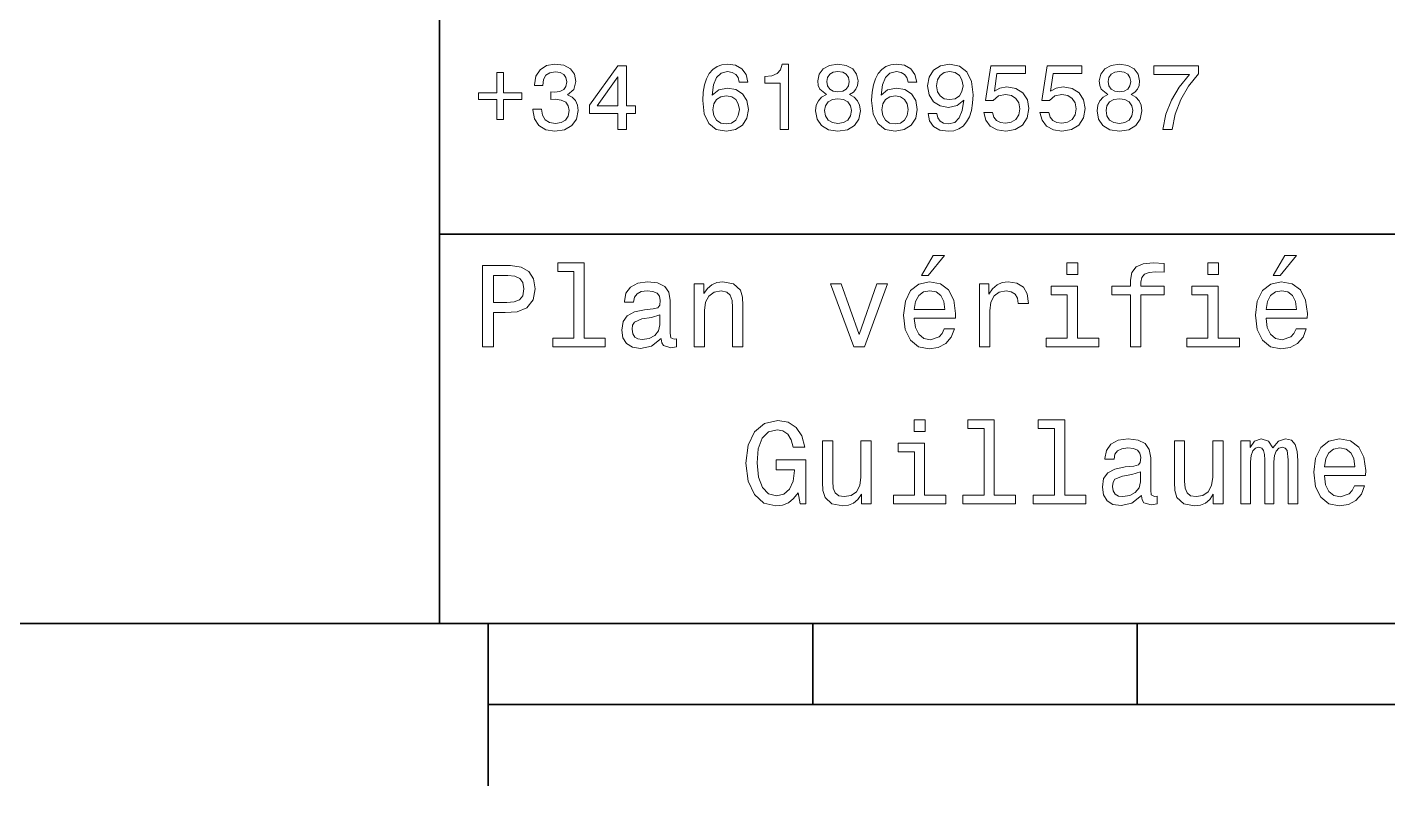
# Model space of a CAD drawing. Extents: x 0 to 297, y 0 to 210.
# Drawn here: x 84.29 to 126.22, y 5 to 28.38 of the extents above; entities that cross this region are included whole.
import ezdxf

# ---------------------------------------------------------------- set-up
doc = ezdxf.new("R2010")
doc.units = 0

msp = doc.modelspace()

# ---------------------------------------------------------------- linework, layer by layer
at = {"color": 7, "lineweight": 35}
for p, q in [((97, 10), (97, 70)), ((97, 22), (162, 22)), ((10, 10), (287, 10)), ((97, 10), (287, 10)), ((98.5, 7.5), (198.5, 7.5))]:
    msp.add_line(p, q, dxfattribs=at)
at = {"color": 7, "lineweight": 35, "ltscale": 0.125}
msp.add_line((98.5, 10), (98.5, 5), dxfattribs=at)
at = {"color": 7, "lineweight": 35, "ltscale": 0.0625}
for p, q in [((108.5, 10), (108.5, 7.5)), ((118.5, 10), (118.5, 7.5))]:
    msp.add_line(p, q, dxfattribs=at)
at = {"color": 7, "lineweight": 13}
for points in [[(98.766571, 26.976946), (98.766571, 26.351585), (98.195969, 26.351585), (98.195969, 26.152739), (98.766571, 26.152739), (98.766571, 25.527378), (98.9683, 25.527378), (98.9683, 26.152739), (99.536026, 26.152739), (99.536026, 26.351585), (98.9683, 26.351585), (98.9683, 26.976946)], [(99.876083, 25.853027), (99.876083, 25.832853), (99.922188, 25.556196), (100.05764, 25.348703), (100.270897, 25.216139), (100.553314, 25.167149), (100.853027, 25.216139), (101.077812, 25.342941), (101.221901, 25.54467), (101.273773, 25.804035), (101.250717, 25.974064), (101.187317, 26.112392), (101.083572, 26.219021), (100.945244, 26.296831), (101.132568, 26.45245), (101.198845, 26.700289), (101.155617, 26.925074), (101.0317, 27.095102), (100.829971, 27.201731), (100.553314, 27.239193), (100.293945, 27.193085), (100.0951, 27.066284), (99.965416, 26.864553), (99.922188, 26.596542), (99.922188, 26.57637), (100.178673, 26.57637), (100.201729, 26.760807), (100.276657, 26.893373), (100.397697, 26.974064), (100.567726, 27.002882), (100.717583, 26.979828), (100.827087, 26.91931), (100.893372, 26.821327), (100.919312, 26.688763), (100.893372, 26.547552), (100.824211, 26.45245), (100.703171, 26.394814), (100.538902, 26.377523), (100.426514, 26.380405), (100.426514, 26.152739), (100.567726, 26.158503), (100.749283, 26.132566), (100.884727, 26.063402), (100.965416, 25.95101), (100.99424, 25.804035), (100.96254, 25.636889), (100.87896, 25.51297), (100.746399, 25.43516), (100.570602, 25.409224), (100.389046, 25.438042), (100.256485, 25.524496), (100.172913, 25.662825), (100.141212, 25.853027)], [(102.495674, 25.224785), (102.755043, 25.224785), (102.755043, 25.720463), (103.040344, 25.720463), (103.040344, 25.95101), (102.755043, 25.95101), (102.755043, 27.181557), (102.492798, 27.181557), (101.616714, 25.974064), (101.616714, 25.720463), (102.495674, 25.720463)], [(101.858788, 25.95101), (102.495674, 26.847263), (102.495674, 25.95101)], [(106.498558, 26.685881), (106.443802, 26.91931), (106.317001, 27.09222), (106.12104, 27.201731), (105.867432, 27.239193), (105.697403, 27.219021), (105.55043, 27.164267), (105.420746, 27.074928), (105.311241, 26.948128), (105.224785, 26.789627), (105.161385, 26.596542), (105.12104, 26.368877), (105.109512, 26.112392), (105.155617, 25.703171), (105.296829, 25.406342), (105.524498, 25.227667), (105.835732, 25.167149), (106.115273, 25.219021), (106.328529, 25.354467), (106.466858, 25.567724), (106.515854, 25.838617), (106.466858, 26.112392), (106.334297, 26.322767), (106.129684, 26.455332), (105.876083, 26.501442), (105.602303, 26.443806), (105.397697, 26.279539), (105.440926, 26.596542), (105.533142, 26.824209), (105.674355, 26.959656), (105.870316, 27.005764), (106.014412, 26.98271), (106.123917, 26.922192), (106.195969, 26.821327), (106.233429, 26.685881)], [(107.489914, 25.224785), (107.752159, 25.224785), (107.752159, 27.239193), (107.556198, 27.239193), (107.504326, 27.063402), (107.400574, 26.945246), (107.242073, 26.876081), (107.023056, 26.853027), (107.023056, 26.648417), (107.489914, 26.648417)], [(108.919312, 26.302595), (108.772331, 26.221903), (108.671471, 26.10951), (108.60807, 25.9683), (108.587898, 25.798271), (108.634003, 25.541788), (108.766571, 25.342941), (108.982712, 25.216139), (109.276657, 25.167149), (109.567726, 25.216139), (109.783859, 25.342941), (109.916428, 25.541788), (109.965416, 25.798271), (109.94236, 25.9683), (109.881844, 26.10951), (109.778099, 26.221903), (109.634003, 26.302595), (109.749283, 26.371759), (109.829971, 26.46686), (109.87896, 26.582134), (109.896255, 26.723343), (109.850143, 26.927956), (109.729103, 27.09222), (109.533142, 27.198849), (109.276657, 27.239193), (109.017288, 27.198849), (108.821327, 27.09222), (108.697403, 26.927956), (108.654175, 26.723343), (108.668587, 26.582134), (108.717575, 26.46686)], [(108.927956, 26.700289), (108.951012, 26.827091), (109.020172, 26.925074), (109.129684, 26.985592), (109.276657, 27.008646), (109.420746, 26.985592), (109.530258, 26.925074), (109.599426, 26.827091), (109.625359, 26.700289), (109.599426, 26.570606), (109.530258, 26.469742), (109.420746, 26.40346), (109.276657, 26.383286), (109.129684, 26.406342), (109.020172, 26.469742), (108.951012, 26.570606)], [(111.703171, 26.685881), (111.648415, 26.91931), (111.521614, 27.09222), (111.325645, 27.201731), (111.072044, 27.239193), (110.902016, 27.219021), (110.755043, 27.164267), (110.625359, 27.074928), (110.515846, 26.948128), (110.429398, 26.789627), (110.365997, 26.596542), (110.325645, 26.368877), (110.314117, 26.112392), (110.360229, 25.703171), (110.501442, 25.406342), (110.729103, 25.227667), (111.040344, 25.167149), (111.319885, 25.219021), (111.533142, 25.354467), (111.671471, 25.567724), (111.720459, 25.838617), (111.671471, 26.112392), (111.538902, 26.322767), (111.33429, 26.455332), (111.080688, 26.501442), (110.806915, 26.443806), (110.602303, 26.279539), (110.645531, 26.596542), (110.737755, 26.824209), (110.87896, 26.959656), (111.074928, 27.005764), (111.219017, 26.98271), (111.328529, 26.922192), (111.400574, 26.821327), (111.438042, 26.685881)], [(112.054756, 25.720463), (112.097984, 25.492796), (112.221901, 25.317003), (112.41787, 25.207495), (112.677231, 25.167149), (112.84726, 25.187321), (113, 25.239195), (113.129684, 25.328531), (113.239189, 25.455332), (113.325645, 25.613834), (113.389046, 25.809799), (113.426514, 26.034584), (113.440918, 26.293949), (113.39193, 26.700289), (113.250717, 26.99712), (113.025932, 27.175793), (112.717575, 27.239193), (112.435158, 27.187321), (112.221901, 27.048992), (112.083572, 26.835735), (112.03746, 26.567724), (112.083572, 26.291067), (112.219017, 26.080692), (112.420746, 25.948128), (112.677231, 25.9049), (112.948128, 25.959656), (113.15274, 26.126802), (113.106628, 25.806917), (113.014404, 25.579252), (112.873199, 25.443806), (112.680115, 25.400578), (112.530258, 25.42075), (112.420746, 25.48415), (112.348701, 25.585016), (112.319885, 25.720463)], [(112.317001, 26.570606), (112.345818, 26.749281), (112.426514, 26.890491), (112.553314, 26.979828), (112.717575, 27.011528), (112.887604, 26.979828), (113.017288, 26.890491), (113.097984, 26.752163), (113.129684, 26.573488), (113.097984, 26.391932), (113.017288, 26.256485), (112.884727, 26.172913), (112.708931, 26.144093), (112.55043, 26.172913), (112.426514, 26.256485), (112.345818, 26.38905)], [(113.766571, 25.746399), (113.829971, 25.510088), (113.971176, 25.325649), (114.178673, 25.210375), (114.443802, 25.167149), (114.734871, 25.219021), (114.962532, 25.360231), (115.106628, 25.585016), (115.161385, 25.873199), (115.112389, 26.141211), (114.97406, 26.351585), (114.757919, 26.487032), (114.478386, 26.536024), (114.262245, 26.501442), (114.0951, 26.406342), (114.175789, 26.945246), (115.051872, 26.945246), (115.051872, 27.181557), (113.982712, 27.181557), (113.824203, 26.121038), (114.054756, 26.121038), (114.221901, 26.256485), (114.435158, 26.305477), (114.619598, 26.273777), (114.760803, 26.181557), (114.850143, 26.040346), (114.881844, 25.858791), (114.850143, 25.677235), (114.757919, 25.536024), (114.616714, 25.446688), (114.435158, 25.414986), (114.282417, 25.43516), (114.164261, 25.501442), (114.077805, 25.605188), (114.034576, 25.746399)], [(115.501442, 25.746399), (115.564842, 25.510088), (115.706055, 25.325649), (115.913544, 25.210375), (116.178673, 25.167149), (116.469742, 25.219021), (116.697403, 25.360231), (116.841499, 25.585016), (116.896255, 25.873199), (116.84726, 26.141211), (116.708931, 26.351585), (116.492798, 26.487032), (116.213257, 26.536024), (115.997116, 26.501442), (115.829971, 26.406342), (115.91066, 26.945246), (116.786743, 26.945246), (116.786743, 27.181557), (115.717575, 27.181557), (115.559074, 26.121038), (115.789627, 26.121038), (115.956772, 26.256485), (116.170029, 26.305477), (116.354462, 26.273777), (116.495674, 26.181557), (116.585014, 26.040346), (116.616714, 25.858791), (116.585014, 25.677235), (116.492798, 25.536024), (116.351585, 25.446688), (116.170029, 25.414986), (116.017288, 25.43516), (115.899132, 25.501442), (115.812683, 25.605188), (115.769455, 25.746399)], [(117.593658, 26.302595), (117.446686, 26.221903), (117.345818, 26.10951), (117.282417, 25.9683), (117.262245, 25.798271), (117.308357, 25.541788), (117.440918, 25.342941), (117.657059, 25.216139), (117.951004, 25.167149), (118.242073, 25.216139), (118.458214, 25.342941), (118.590775, 25.541788), (118.639771, 25.798271), (118.616714, 25.9683), (118.556198, 26.10951), (118.452446, 26.221903), (118.308357, 26.302595), (118.42363, 26.371759), (118.504318, 26.46686), (118.553314, 26.582134), (118.570602, 26.723343), (118.52449, 26.927956), (118.403458, 27.09222), (118.207489, 27.198849), (117.951004, 27.239193), (117.691643, 27.198849), (117.495674, 27.09222), (117.371758, 26.927956), (117.328529, 26.723343), (117.342941, 26.582134), (117.39193, 26.46686)], [(117.602303, 26.700289), (117.625359, 26.827091), (117.694519, 26.925074), (117.804031, 26.985592), (117.951004, 27.008646), (118.0951, 26.985592), (118.204605, 26.925074), (118.273773, 26.827091), (118.299713, 26.700289), (118.273773, 26.570606), (118.204605, 26.469742), (118.0951, 26.40346), (117.951004, 26.383286), (117.804031, 26.406342), (117.694519, 26.469742), (117.625359, 26.570606)], [(119.285301, 25.224785), (119.57637, 25.224785), (119.671471, 25.700289), (119.838615, 26.144093), (120.074928, 26.556196), (120.383286, 26.942364), (120.383286, 27.181557), (119.011528, 27.181557), (119.011528, 26.91931), (120.106628, 26.91931), (119.789627, 26.53026), (119.55043, 26.12392), (119.383286, 25.691643)], [(106.236313, 25.835735), (106.204613, 25.654181), (106.123917, 25.515852), (105.99424, 25.423632), (105.832855, 25.394814), (105.662827, 25.423632), (105.533142, 25.51297), (105.44957, 25.651299), (105.42363, 25.832853), (105.452446, 26.011528), (105.533142, 26.146975), (105.665703, 26.233431), (105.844383, 26.265131), (106, 26.233431), (106.123917, 26.149857), (106.204613, 26.01441)], [(108.864555, 25.804035), (108.890488, 25.956774), (108.97406, 26.072046), (109.103745, 26.146975), (109.276657, 26.172913), (109.446686, 26.146975), (109.57637, 26.072046), (109.659943, 25.956774), (109.688759, 25.804035), (109.659943, 25.639771), (109.57637, 25.515852), (109.446686, 25.43516), (109.276657, 25.409224), (109.103745, 25.43516), (108.97406, 25.515852), (108.890488, 25.639771)], [(111.440918, 25.835735), (111.409225, 25.654181), (111.328529, 25.515852), (111.198845, 25.423632), (111.03746, 25.394814), (110.867432, 25.423632), (110.737755, 25.51297), (110.654175, 25.651299), (110.628242, 25.832853), (110.657059, 26.011528), (110.737755, 26.146975), (110.870316, 26.233431), (111.048988, 26.265131), (111.204613, 26.233431), (111.328529, 26.149857), (111.409225, 26.01441)], [(117.538902, 25.804035), (117.564842, 25.956774), (117.648415, 26.072046), (117.778099, 26.146975), (117.951004, 26.172913), (118.121033, 26.146975), (118.250717, 26.072046), (118.33429, 25.956774), (118.363113, 25.804035), (118.33429, 25.639771), (118.250717, 25.515852), (118.121033, 25.43516), (117.951004, 25.409224), (117.778099, 25.43516), (117.648415, 25.515852), (117.564842, 25.639771)], [(98.324211, 18.530979), (98.655617, 18.530979), (98.655617, 19.586454), (99.023056, 19.586454), (99.394089, 19.604465), (99.689484, 19.730547), (99.880402, 19.975504), (99.945244, 20.310518), (99.894814, 20.620316), (99.750717, 20.847261), (99.51297, 20.98415), (99.188759, 21.030979), (98.324211, 21.030979)], [(101.137611, 20.850864), (101.137611, 18.79755), (100.485588, 18.79755), (100.485588, 18.530979), (102.103027, 18.530979), (102.103027, 18.79755), (101.454613, 18.79755), (101.454613, 21.117435), (100.640488, 21.117435), (100.640488, 20.850864)], [(111.84726, 20.728386), (112.059799, 20.728386), (112.560516, 21.340778), (112.207489, 21.340778)], [(116.667145, 21.117435), (116.33213, 21.117435), (116.33213, 20.757204), (116.667145, 20.757204)], [(118.295387, 20.130404), (118.295387, 18.530979), (118.612396, 18.530979), (118.612396, 20.130404), (119.332855, 20.130404), (119.332855, 20.400576), (118.612396, 20.400576), (118.612396, 20.519451), (118.637611, 20.663544), (118.720459, 20.760807), (118.860954, 20.818443), (119.062683, 20.840057), (119.332855, 20.825647), (119.332855, 21.099422), (118.990631, 21.117435), (118.680832, 21.085014), (118.464699, 20.987751), (118.335014, 20.818443), (118.295387, 20.577089), (118.295387, 20.400576), (117.715424, 20.400576), (117.715424, 20.130404)], [(121.004326, 21.117435), (120.669312, 21.117435), (120.669312, 20.757204), (121.004326, 20.757204)], [(122.690201, 20.728386), (122.90274, 20.728386), (123.403458, 21.340778), (123.05043, 21.340778)], [(99.098701, 20.724783), (99.314842, 20.703169), (99.473343, 20.634726), (99.567001, 20.508644), (99.599426, 20.310518), (99.5634, 20.101583), (99.466141, 19.975504), (99.30043, 19.910662), (99.073486, 19.892651), (98.655617, 19.892651), (98.655617, 20.724783)], [(103.824928, 18.78314), (103.824928, 18.772333), (103.842941, 18.649855), (103.896973, 18.5634), (104.123917, 18.494957), (104.30043, 18.523775), (104.30043, 18.768732), (104.224785, 18.757925), (104.123917, 18.804754), (104.105911, 18.948847), (104.105911, 19.950287), (104.062683, 20.206051), (103.9366, 20.386166), (103.716858, 20.494236), (103.407059, 20.533861), (103.104469, 20.490633), (102.881126, 20.368155), (102.740631, 20.177233), (102.693802, 19.925072), (102.693802, 19.903458), (102.978386, 19.903458), (103.003601, 20.054754), (103.082855, 20.162823), (103.21254, 20.227665), (103.396255, 20.252882), (103.572769, 20.234869), (103.698845, 20.180836), (103.774498, 20.087175), (103.799713, 19.957493), (103.785301, 19.806194), (103.727669, 19.730547), (103.583572, 19.694523), (103.3134, 19.665705), (103.003601, 19.600864), (102.783859, 19.48559), (102.654175, 19.305475), (102.614555, 19.038904), (102.650574, 18.801151), (102.762245, 18.62464), (102.94236, 18.512968), (103.190926, 18.473343), (103.52594, 18.54899)], [(104.844383, 18.530979), (105.161385, 18.530979), (105.161385, 19.647694), (105.193802, 19.903458), (105.298271, 20.090778), (105.460373, 20.206051), (105.676514, 20.249279), (105.849426, 20.213255), (105.957497, 20.115993), (106.011528, 19.95389), (106.029541, 19.737751), (106.029541, 18.530979), (106.346542, 18.530979), (106.346542, 19.802593), (106.33213, 20.058357), (106.267288, 20.270893), (106.054756, 20.465418), (105.723343, 20.533861), (105.539627, 20.508644), (105.384727, 20.440201), (105.251442, 20.324926), (105.146973, 20.170029), (105.146973, 20.465418), (104.844383, 20.465418)], [(109.761528, 18.530979), (110.096542, 18.530979), (110.802597, 20.465418), (110.474785, 20.465418), (109.930832, 18.905619), (109.376083, 20.465418), (109.04467, 20.465418)], [(111.627518, 19.40634), (112.895531, 19.40634), (112.899132, 19.554033), (112.841499, 19.9683), (112.682999, 20.278097), (112.430832, 20.465418), (112.095825, 20.533861), (111.768013, 20.461815), (111.515854, 20.260086), (111.353745, 19.932276), (111.296112, 19.5), (111.350143, 19.056915), (111.512245, 18.732708), (111.760803, 18.530979), (112.085014, 18.462536), (112.365997, 18.509365), (112.596542, 18.631844), (112.765854, 18.826368), (112.863113, 19.085733), (112.549713, 19.085733), (112.484871, 18.941643), (112.391212, 18.833572), (112.124641, 18.747118), (111.919312, 18.786743), (111.764412, 18.912823), (111.663544, 19.118155), (111.627518, 19.395533)], [(111.627518, 19.672911), (111.667145, 19.921469), (111.764412, 20.105186), (111.912102, 20.216858), (112.106628, 20.256483), (112.297546, 20.216858), (112.445244, 20.105186), (112.535301, 19.921469), (112.567726, 19.672911)], [(113.637604, 18.530979), (113.954613, 18.530979), (113.954613, 19.636887), (113.98703, 19.903458), (114.08429, 20.094379), (114.242798, 20.209654), (114.45533, 20.249279), (114.613831, 20.224062), (114.732712, 20.152016), (114.804756, 20.029537), (114.829971, 19.863832), (115.150574, 19.863832), (115.107346, 20.155619), (114.988472, 20.364553), (114.790344, 20.490633), (114.520172, 20.533861), (114.336456, 20.505043), (114.177956, 20.432997), (114.03746, 20.310518), (113.925789, 20.144812), (113.925789, 20.465418), (113.637604, 20.465418)], [(116.656342, 18.79755), (116.656342, 20.400576), (115.842216, 20.400576), (115.842216, 20.130404), (116.33934, 20.130404), (116.33934, 18.79755), (115.690918, 18.79755), (115.690918, 18.530979), (117.311958, 18.530979), (117.311958, 18.79755)], [(120.993515, 18.79755), (120.993515, 20.400576), (120.179398, 20.400576), (120.179398, 20.130404), (120.676514, 20.130404), (120.676514, 18.79755), (120.028099, 18.79755), (120.028099, 18.530979), (121.649139, 18.530979), (121.649139, 18.79755)], [(122.470459, 19.40634), (123.73848, 19.40634), (123.742081, 19.554033), (123.684441, 19.9683), (123.52594, 20.278097), (123.273773, 20.465418), (122.938766, 20.533861), (122.610954, 20.461815), (122.358795, 20.260086), (122.196686, 19.932276), (122.139053, 19.5), (122.193085, 19.056915), (122.355194, 18.732708), (122.603745, 18.530979), (122.927956, 18.462536), (123.208939, 18.509365), (123.439484, 18.631844), (123.608795, 18.826368), (123.706055, 19.085733), (123.392654, 19.085733), (123.327812, 18.941643), (123.234154, 18.833572), (122.967583, 18.747118), (122.762253, 18.786743), (122.607353, 18.912823), (122.506485, 19.118155), (122.470459, 19.395533)], [(122.470459, 19.672911), (122.510086, 19.921469), (122.607353, 20.105186), (122.755043, 20.216858), (122.94957, 20.256483), (123.140488, 20.216858), (123.288185, 20.105186), (123.378242, 19.921469), (123.410667, 19.672911)], [(103.788902, 19.208212), (103.745674, 19.020893), (103.630402, 18.876801), (103.457489, 18.78314), (103.244957, 18.750719), (103.10807, 18.768732), (103.010803, 18.826368), (102.94957, 18.927233), (102.931557, 19.067722), (102.945969, 19.193804), (103.003601, 19.283861), (103.234146, 19.384726), (103.52594, 19.427954), (103.788902, 19.514408)], [(108.046104, 14.025577), (108.107346, 13.690562), (108.28746, 13.690562), (108.28746, 15.041427), (107.376076, 15.041427), (107.376076, 14.73523), (107.938034, 14.73523), (107.938034, 14.713617), (107.894806, 14.382205), (107.779533, 14.137248), (107.60302, 13.982349), (107.383278, 13.931917), (107.138321, 13.996758), (106.947403, 14.191282), (106.824921, 14.511888), (106.781693, 14.951369), (106.82132, 15.387248), (106.943802, 15.707853), (107.138321, 15.902378), (107.401291, 15.970821), (107.581406, 15.934798), (107.729103, 15.833934), (107.837173, 15.664625), (107.898407, 15.43768), (108.255035, 15.43768), (108.161377, 15.783502), (107.984863, 16.042868), (107.736305, 16.201368), (107.422905, 16.259007), (107.012245, 16.168949), (106.702446, 15.90598), (106.504318, 15.491714), (106.435875, 14.940562), (106.504318, 14.385807), (106.702446, 13.971542), (106.994232, 13.708573), (107.361664, 13.622118), (107.567001, 13.650937), (107.750717, 13.722983), (107.909218, 13.849064)], [(111.958206, 16.277018), (111.623192, 16.277018), (111.623192, 15.916787), (111.958206, 15.916787)], [(113.777374, 16.010447), (113.777374, 13.957133), (113.125359, 13.957133), (113.125359, 13.690562), (114.74279, 13.690562), (114.74279, 13.957133), (114.094376, 13.957133), (114.094376, 16.277018), (113.280258, 16.277018), (113.280258, 16.010447)], [(115.945961, 16.010447), (115.945961, 13.957133), (115.293945, 13.957133), (115.293945, 13.690562), (116.911377, 13.690562), (116.911377, 13.957133), (116.262962, 13.957133), (116.262962, 16.277018), (115.448845, 16.277018), (115.448845, 16.010447)], [(110.301147, 15.625), (109.984146, 15.625), (109.984146, 14.508286), (109.94812, 14.248919), (109.843658, 14.0616), (109.681549, 13.946326), (109.469017, 13.910303), (109.299706, 13.939121), (109.191635, 14.025577), (109.130402, 14.173271), (109.11599, 14.382205), (109.11599, 15.625), (108.798988, 15.625), (108.798988, 14.353387), (108.809792, 14.097623), (108.878235, 13.885087), (109.087173, 13.690562), (109.422188, 13.622118), (109.602303, 13.647335), (109.757202, 13.712176), (109.890488, 13.823848), (109.998558, 13.985951), (109.998558, 13.690562), (110.301147, 13.690562)], [(111.947403, 13.957133), (111.947403, 15.560159), (111.133278, 15.560159), (111.133278, 15.289986), (111.630402, 15.289986), (111.630402, 13.957133), (110.981987, 13.957133), (110.981987, 13.690562), (112.60302, 13.690562), (112.60302, 13.957133)], [(118.633278, 13.942723), (118.633278, 13.931917), (118.651291, 13.809439), (118.70533, 13.722983), (118.932274, 13.654539), (119.108788, 13.683357), (119.108788, 13.928314), (119.033134, 13.917507), (118.932274, 13.964337), (118.914261, 14.10843), (118.914261, 15.109871), (118.871033, 15.365634), (118.744949, 15.54575), (118.525208, 15.653819), (118.215416, 15.693444), (117.912819, 15.650216), (117.689476, 15.527738), (117.548988, 15.336816), (117.502159, 15.084655), (117.502159, 15.063041), (117.786743, 15.063041), (117.811958, 15.214337), (117.891205, 15.322407), (118.020889, 15.387248), (118.204605, 15.412464), (118.381119, 15.394453), (118.507202, 15.340418), (118.582848, 15.246758), (118.608063, 15.117075), (118.593658, 14.965778), (118.536018, 14.89013), (118.39193, 14.854107), (118.12175, 14.825289), (117.811958, 14.760447), (117.592216, 14.645173), (117.462532, 14.465058), (117.422905, 14.198487), (117.458931, 13.960735), (117.570602, 13.784223), (117.750717, 13.672551), (117.999275, 13.632925), (118.33429, 13.708573)], [(121.144089, 15.625), (120.827087, 15.625), (120.827087, 14.508286), (120.791061, 14.248919), (120.686592, 14.0616), (120.52449, 13.946326), (120.311958, 13.910303), (120.142647, 13.939121), (120.034576, 14.025577), (119.973335, 14.173271), (119.958931, 14.382205), (119.958931, 15.625), (119.641922, 15.625), (119.641922, 14.353387), (119.652733, 14.097623), (119.721176, 13.885087), (119.930115, 13.690562), (120.265121, 13.622118), (120.445236, 13.647335), (120.600143, 13.712176), (120.733429, 13.823848), (120.841492, 13.985951), (120.841492, 13.690562), (121.144089, 13.690562)], [(121.695236, 13.690562), (121.98703, 13.690562), (121.98703, 14.983789), (122.005035, 15.178314), (122.059074, 15.318804), (122.141922, 15.401657), (122.249992, 15.434078), (122.336449, 15.40526), (122.394089, 15.333214), (122.422905, 15.210735), (122.433716, 15.048632), (122.433716, 13.690562), (122.707489, 13.690562), (122.707489, 14.983789), (122.725502, 15.174712), (122.779533, 15.315202), (122.86599, 15.401657), (122.97406, 15.434078), (123.060516, 15.40526), (123.118149, 15.333214), (123.154175, 15.048632), (123.154175, 13.690562), (123.445961, 13.690562), (123.445961, 15.027018), (123.427948, 15.304395), (123.370316, 15.516932), (123.255035, 15.646614), (123.067719, 15.693444), (122.847977, 15.621398), (122.678665, 15.412464), (122.54538, 15.617796), (122.322037, 15.693444), (122.116707, 15.621398), (121.976219, 15.419669), (121.976219, 15.625), (121.695236, 15.625)], [(124.267288, 14.565923), (125.535301, 14.565923), (125.538902, 14.713617), (125.481262, 15.127882), (125.322762, 15.43768), (125.070602, 15.625), (124.735588, 15.693444), (124.407776, 15.621398), (124.155617, 15.419669), (123.993515, 15.091859), (123.935875, 14.659582), (123.989914, 14.216499), (124.152016, 13.892291), (124.400574, 13.690562), (124.724777, 13.622118), (125.00576, 13.668948), (125.236305, 13.791427), (125.405617, 13.985951), (125.502876, 14.245317), (125.189476, 14.245317), (125.124634, 14.101225), (125.030975, 13.993155), (124.764404, 13.9067), (124.559074, 13.946326), (124.404175, 14.072407), (124.303314, 14.277738), (124.267288, 14.555116)], [(124.267288, 14.832493), (124.306915, 15.081052), (124.404175, 15.26477), (124.551865, 15.376441), (124.746391, 15.416066), (124.937317, 15.376441), (125.085007, 15.26477), (125.175064, 15.081052), (125.207489, 14.832493)], [(118.59726, 14.367796), (118.554031, 14.180476), (118.438759, 14.036384), (118.265846, 13.942723), (118.053307, 13.910303), (117.91642, 13.928314), (117.81916, 13.985951), (117.757919, 14.086816), (117.739906, 14.227305), (117.754318, 14.353387), (117.811958, 14.443444), (118.042503, 14.544309), (118.33429, 14.587536), (118.59726, 14.673991)]]:
    msp.add_lwpolyline(points, close=True, dxfattribs=at)

doc.saveas('drawing.dxf')
